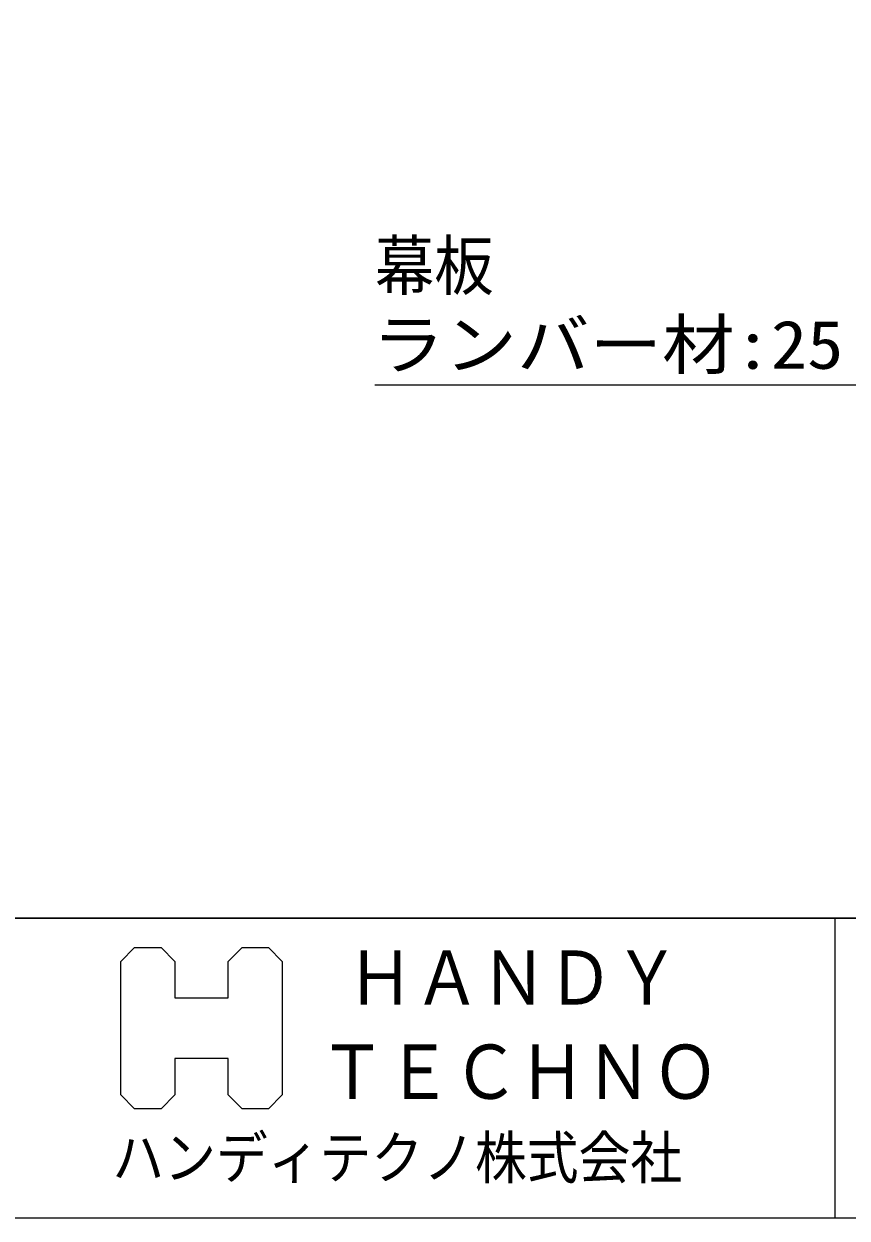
# Model space of a CAD drawing. Units: millimetres, scale not verified. Extents: x -450 to 450, y -136 to 136.
# Drawn here: x -255.1 to -219.5, y -136.5 to -84.7 of the extents above; entities that cross this region are included whole.
import ezdxf
from ezdxf.enums import TextEntityAlignment as Align

# ---------------------------------------------------------------- set-up
doc = ezdxf.new("R2010")
doc.units = ezdxf.units.MM
doc.header["$LTSCALE"] = 2
doc.layers.add('0-0_一般', color=4, linetype='Continuous', lineweight=9)
doc.styles.add('ＭＳ ゴシック', font='')
doc.styles.get('ＭＳ ゴシック').set_extended_font_data('MS Gothic')

# ---------------------------------------------------------------- blocks, each defined once
blk = doc.blocks.new('グループ-2-1')
at = {"layer": '0-0_一般', "color": 5}
blk.add_lwpolyline([(1012.831, -1256.531), (1015.124, -1256.531), (1016.325, -1257.741), (1016.325, -1269.321), (1015.124, -1270.531), (1012.831, -1270.531), (1011.63, -1269.32), (1011.63, -1266.152), (1007.019, -1266.152), (1007.02, -1269.321), (1005.819, -1270.531), (1003.526, -1270.531), (1002.326, -1269.321), (1002.325, -1257.741), (1003.526, -1256.531), (1005.819, -1256.531), (1007.019, -1257.741), (1007.019, -1260.91), (1011.63, -1260.91), (1011.63, -1257.741)], close=True, dxfattribs=at)
at = {"layer": '0-0_一般', "color": 7, "style": 'ＭＳ ゴシック', "width": 0.9}
for s, height, p in [('ＨＡＮＤＹ', 4.701, (1021.947, -1262.911)), ('ＴＥＣＨＮＯ', 4.701, (1019.519, -1271.071)), ('ハンディテクノ株式会社', 3.657, (1001.592, -1277.674))]:
    blk.add_text(s, height=height, dxfattribs=at).set_placement(p, align=Align.BOTTOM_LEFT)

msp = doc.modelspace()

# ---------------------------------------------------------------- linework, layer by layer
at = {"layer": '0-0_一般', "color": 7}
for p, q in [((-215.854, -100.395), (-239.934, -100.395)), ((-220, -123.5), (-220, -136.5))]:
    msp.add_line(p, q, dxfattribs=at)
at = {"layer": '0-0_一般', "color": 5}
for points in [[(-450, 136.5), (-50, 136.5), (-50, -123.5), (-450, -123.5)], [(-450, -123.5), (-50, -123.5), (-50, -136.5), (-450, -136.5)]]:
    msp.add_lwpolyline(points, close=True, dxfattribs=at)

# ---------------------------------------------------------------- block references
at = {"layer": '0-0_一般', "xscale": 0.5, "yscale": 0.5}
msp.add_blockref('グループ-2-1', (-752.107, 503.5), dxfattribs=at)

# ---------------------------------------------------------------- texts
at = {"layer": '0-0_一般', "style": 'ＭＳ ゴシック'}
for s, width, p in [('幕板', 0.9, (-239.934, -96.892)), ('ランバー材:25×75', 1.1, (-240.073, -100.318))]:
    msp.add_text(s, height=2.097, dxfattribs=dict(at, width=width)).set_placement(p, align=Align.BOTTOM_LEFT)

doc.saveas('drawing.dxf')
